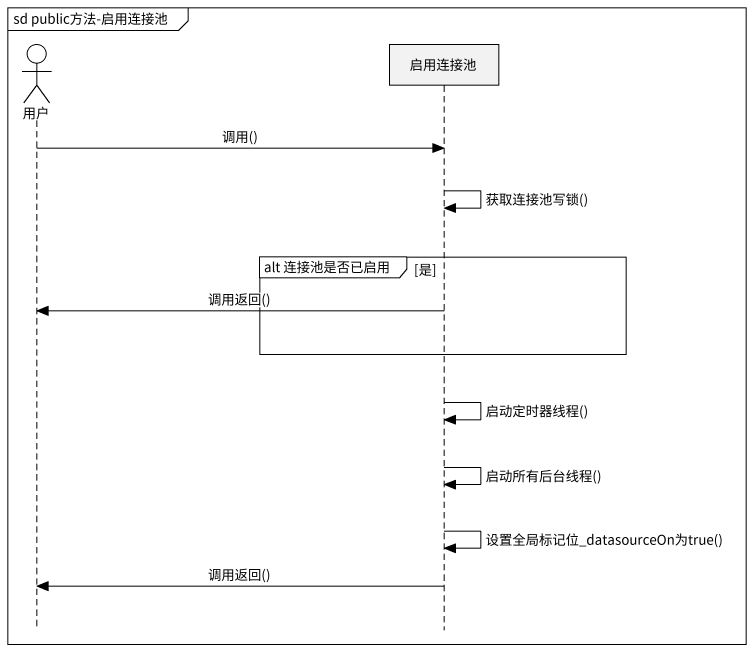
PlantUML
@startuml
mainframe sd public方法-启用连接池
hide footbox
actor 用户
participant 启用连接池

用户 -> 启用连接池 : 调用()
启用连接池 -> 启用连接池 : 获取连接池写锁()
group alt 连接池是否已启用 [是]
  启用连接池 -> 用户 : 调用返回()
end
启用连接池 -> 启用连接池 : 启动定时器线程()
启用连接池 -> 启用连接池 : 启动所有后台线程()
启用连接池 -> 启用连接池 : 设置全局标记位_datasourceOn为true()
启用连接池 -> 用户 : 调用返回()
@enduml
